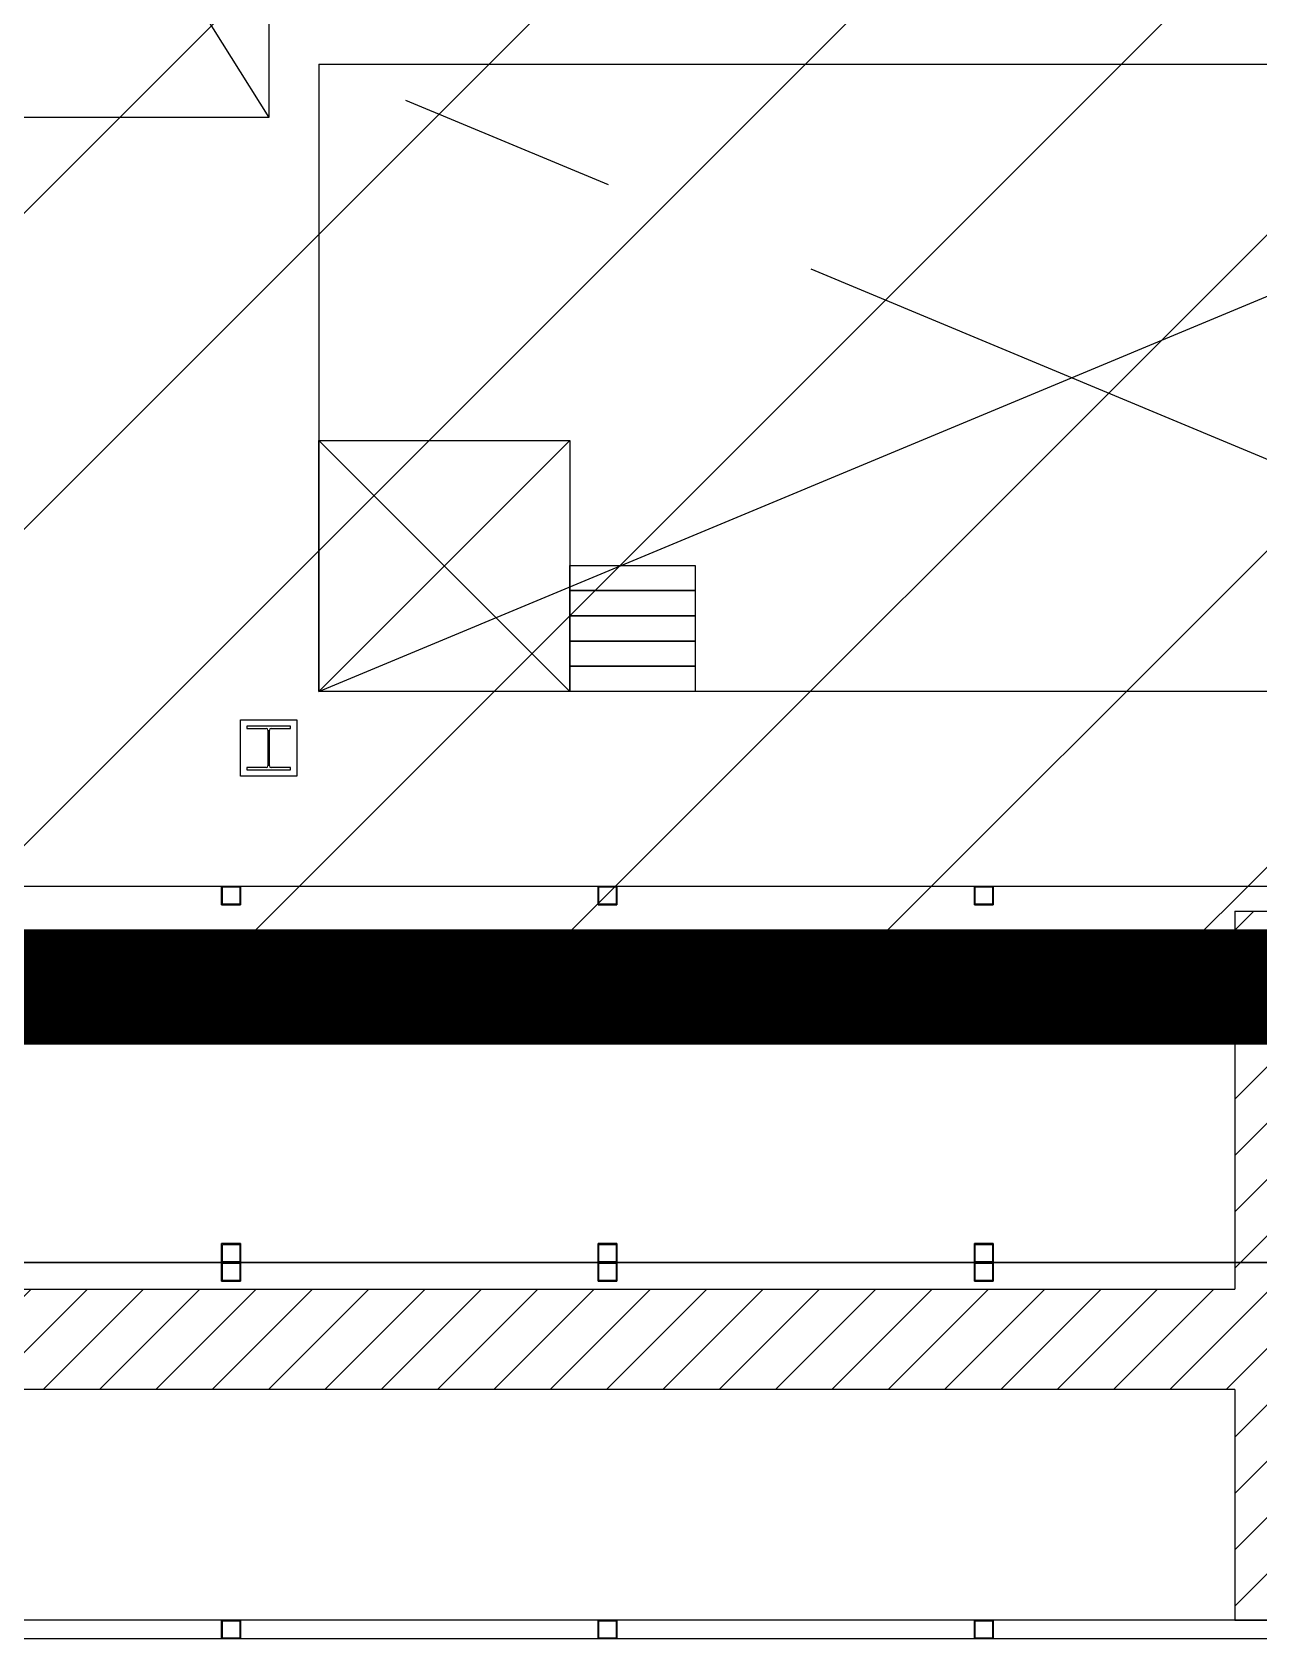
# Model space of a CAD drawing. Header units: millimetres. Extents: x 66027 to 360317, y -114806 to -64032.
# Drawn here: x 128508 to 129094, y -69564 to -68796 of the extents above; entities that cross this region are included whole.
import ezdxf

# ---------------------------------------------------------------- set-up
doc = ezdxf.new("R2010")
doc.units = ezdxf.units.MM
doc.header["$LTSCALE"] = 140
doc.linetypes.add('CENTER', pattern=[2, 1.25, -0.25, 0.25, -0.25])
doc.linetypes.add('PHANTOM2', pattern=[31.75, 15.875, -3.175, 3.175, -3.175, 3.175, -3.175])
for name, color, linetype in [('3', 3, 'Continuous'), ('C_CEN', 1, 'CENTER'), ('C_STEEL', 2, 'Continuous')]:
    doc.layers.add(name, color=color, linetype=linetype)

# ---------------------------------------------------------------- blocks, each defined once
blk = doc.blocks.new('KEY PLAN_NEW')
h = blk.add_hatch()
h.set_pattern_fill('ANSI31', color=253, scale=2)
h.set_pattern_definition([(45, (-1396.921, -1800.0236), (-4.490128, 4.490128), [])])
edge = h.paths.add_edge_path()
edge.add_line((-2006.86, -1075.94), (-2006.86, -1091.94))
edge.add_line((-2006.86, -1091.94), (-2067.86, -1091.94))
edge.add_line((-2067.86, -1091.94), (-2067.86, -1375.94))
edge.add_line((-2067.86, -1375.94), (-2006.86, -1375.94))
edge.add_line((-2006.86, -1375.94), (-2006.86, -1391.94))
edge.add_line((-2006.86, -1391.94), (-2007.86, -1391.94))
edge.add_line((-2007.86, -1391.94), (-2007.86, -1488.94))
edge.add_line((-2007.86, -1488.94), (-2008.31, -1488.94))
edge.add_arc((-2028.72, -1493.5), 20.91, 12.5777, 76.5787)
edge.add_line((-2023.86, -1473.16), (-2023.86, -1391.94))
edge.add_line((-2023.86, -1391.94), (-2247.86, -1391.94))
edge.add_line((-2247.86, -1391.94), (-2247.86, -1488.94))
edge.add_line((-2247.86, -1488.94), (-2263.86, -1488.94))
edge.add_line((-2263.86, -1488.94), (-2263.86, -1452.18))
edge.add_line((-2263.86, -1452.18), (-2549.86, -1452.18))
edge.add_line((-2549.86, -1452.18), (-2549.86, -1488.94))
edge.add_line((-2549.86, -1488.94), (-2565.86, -1488.94))
edge.add_line((-2565.86, -1488.94), (-2565.86, -1427.94))
edge.add_line((-2565.86, -1427.94), (-2720.86, -1427.94))
edge.add_line((-2720.86, -1427.94), (-2720.86, -1411.94))
edge.add_line((-2720.86, -1411.94), (-2623.86, -1411.94))
edge.add_line((-2623.86, -1411.94), (-2623.86, -1075.94))
edge.add_line((-2623.86, -1075.94), (-2563.86, -1075.94))
edge.add_line((-2563.86, -1075.94), (-2563.86, -1071.94))
edge.add_line((-2563.86, -1071.94), (-2547.86, -1071.94))
edge.add_line((-2547.86, -1071.94), (-2547.86, -1091.94))
edge.add_line((-2547.86, -1091.94), (-2607.86, -1091.94))
edge.add_line((-2607.86, -1091.94), (-2607.86, -1411.94))
edge.add_line((-2607.86, -1411.94), (-2549.86, -1411.94))
edge.add_line((-2549.86, -1411.94), (-2549.86, -1436.18))
edge.add_line((-2549.86, -1436.18), (-2263.86, -1436.18))
edge.add_line((-2263.86, -1436.18), (-2263.86, -1375.94))
edge.add_line((-2263.86, -1375.94), (-2083.86, -1375.94))
edge.add_line((-2083.86, -1375.94), (-2083.86, -1075.94))
edge.add_line((-2083.86, -1075.94), (-2006.86, -1075.94))
at = {"color": 253}
for p, q in [((-2417.86, -1089.44, 46), (-2417.86, -1249.44, 46)), ((-2409.86, -1240.94, 46), (-2409.86, -1340.94, 46)), ((-2417.86, -1249.44, 46), (-2517.86, -1249.44, 46)), ((-2414.36, -1346.44, 46), (-2421.36, -1346.44, 46)), ((-2421.36, -1346.44, 46), (-2421.36, -1346.82, 46)), ((-2421.36, -1346.82, 46), (-2418.24, -1346.82, 46)), ((-2417.98, -1347.08, 46), (-2417.98, -1352.8, 46)), ((-2417.74, -1352.8, 46), (-2417.74, -1347.08, 46)), ((-2417.48, -1346.82, 46), (-2414.36, -1346.82, 46)), ((-2414.36, -1346.82, 46), (-2414.36, -1346.44, 46)), ((-2418.24, -1353.06, 46), (-2421.36, -1353.06, 46)), ((-2421.36, -1353.06, 46), (-2421.36, -1353.44, 46)), ((-2421.36, -1353.44, 46), (-2414.36, -1353.44, 46)), ((-2414.36, -1353.06, 46), (-2417.48, -1353.06, 46)), ((-2414.36, -1353.44, 46), (-2414.36, -1353.06, 46)), ((-2540.3, -1371.94, 46), (-2247.42, -1371.94, 46)), ((-2425.36, -1374.94, 46), (-2425.36, -1371.94, 46)), ((-2425.24, -1374.82, 46), (-2425.24, -1372.06, 46)), ((-2425.24, -1372.06, 46), (-2422.48, -1372.06, 46)), ((-2422.48, -1372.06, 46), (-2422.48, -1374.82, 46)), ((-2422.36, -1371.94, 46), (-2422.36, -1374.94, 46)), ((-2365.36, -1374.94, 46), (-2365.36, -1371.94, 46)), ((-2365.24, -1374.82, 46), (-2365.24, -1372.06, 46)), ((-2365.24, -1372.06, 46), (-2362.48, -1372.06, 46)), ((-2362.48, -1372.06, 46), (-2362.48, -1374.82, 46)), ((-2362.36, -1371.94, 46), (-2362.36, -1374.94, 46)), ((-2305.36, -1374.94, 46), (-2305.36, -1371.94, 46)), ((-2305.24, -1374.82, 46), (-2305.24, -1372.06, 46)), ((-2305.24, -1372.06, 46), (-2302.48, -1372.06, 46)), ((-2302.48, -1372.06, 46), (-2302.48, -1374.82, 46)), ((-2302.36, -1371.94, 46), (-2302.36, -1374.94, 46)), ((-2425.36, -1374.94, 46), (-2422.36, -1374.94, 46)), ((-2422.48, -1374.82, 46), (-2425.24, -1374.82, 46)), ((-2422.48, -1374.82, 46), (-2425.24, -1374.82, 46)), ((-2365.36, -1374.94, 46), (-2362.36, -1374.94, 46)), ((-2362.48, -1374.82, 46), (-2365.24, -1374.82, 46)), ((-2362.48, -1374.82, 46), (-2365.24, -1374.82, 46)), ((-2305.36, -1374.94, 46), (-2302.36, -1374.94, 46)), ((-2302.48, -1374.82, 46), (-2305.24, -1374.82, 46)), ((-2302.48, -1374.82, 46), (-2305.24, -1374.82, 46)), ((-2263.86, -1375.94, 46), (-2083.86, -1375.94, 46)), ((-2263.86, -1375.94, 46), (-2263.86, -1436.18, 46)), ((-2422.36, -1428.94, 46), (-2425.36, -1428.94, 46)), ((-2425.36, -1431.94, 46), (-2425.36, -1428.94, 46)), ((-2425.24, -1431.82, 46), (-2425.24, -1429.06, 46)), ((-2425.24, -1429.06, 46), (-2422.48, -1429.06, 46)), ((-2422.48, -1429.06, 46), (-2422.48, -1431.82, 46)), ((-2422.36, -1428.94, 46), (-2422.36, -1431.94, 46)), ((-2362.36, -1428.94, 46), (-2365.36, -1428.94, 46)), ((-2365.36, -1431.94, 46), (-2365.36, -1428.94, 46)), ((-2365.24, -1431.82, 46), (-2365.24, -1429.06, 46)), ((-2365.24, -1429.06, 46), (-2362.48, -1429.06, 46)), ((-2362.48, -1429.06, 46), (-2362.48, -1431.82, 46)), ((-2362.36, -1428.94, 46), (-2362.36, -1431.94, 46)), ((-2302.36, -1428.94, 46), (-2305.36, -1428.94, 46)), ((-2305.36, -1431.94, 46), (-2305.36, -1428.94, 46)), ((-2305.24, -1431.82, 46), (-2305.24, -1429.06, 46)), ((-2305.24, -1429.06, 46), (-2302.48, -1429.06, 46)), ((-2302.48, -1429.06, 46), (-2302.48, -1431.82, 46)), ((-2302.36, -1428.94, 46), (-2302.36, -1431.94, 46)), ((-2247.42, -1431.94, 46), (-2540.3, -1431.94, 46)), ((-2540.3, -1431.94, 46), (-2247.42, -1431.94, 46)), ((-2425.36, -1434.94, 46), (-2425.36, -1431.94, 46)), ((-2422.48, -1431.82, 46), (-2425.24, -1431.82, 46)), ((-2422.48, -1431.82, 46), (-2425.24, -1431.82, 46)), ((-2425.24, -1434.82, 46), (-2425.24, -1432.06, 46)), ((-2425.24, -1432.06, 46), (-2422.48, -1432.06, 46)), ((-2422.48, -1432.06, 46), (-2422.48, -1434.82, 46)), ((-2422.36, -1431.94, 46), (-2422.36, -1434.94, 46)), ((-2365.36, -1434.94, 46), (-2365.36, -1431.94, 46)), ((-2362.48, -1431.82, 46), (-2365.24, -1431.82, 46)), ((-2362.48, -1431.82, 46), (-2365.24, -1431.82, 46)), ((-2365.24, -1434.82, 46), (-2365.24, -1432.06, 46)), ((-2365.24, -1432.06, 46), (-2362.48, -1432.06, 46)), ((-2362.48, -1432.06, 46), (-2362.48, -1434.82, 46)), ((-2362.36, -1431.94, 46), (-2362.36, -1434.94, 46)), ((-2302.36, -1431.94, 46), (-2305.36, -1431.94, 46)), ((-2305.36, -1434.94, 46), (-2305.36, -1431.94, 46)), ((-2302.48, -1431.82, 46), (-2305.24, -1431.82, 46)), ((-2302.48, -1431.82, 46), (-2305.24, -1431.82, 46)), ((-2305.24, -1434.82, 46), (-2305.24, -1432.06, 46)), ((-2305.24, -1432.06, 46), (-2302.48, -1432.06, 46)), ((-2302.48, -1432.06, 46), (-2302.48, -1434.82, 46)), ((-2302.36, -1431.94, 46), (-2302.36, -1434.94, 46)), ((-2549.86, -1436.18, 46), (-2263.86, -1436.18, 46)), ((-2425.36, -1434.94, 46), (-2422.36, -1434.94, 46)), ((-2422.48, -1434.82, 46), (-2425.24, -1434.82, 46)), ((-2422.48, -1434.82, 46), (-2425.24, -1434.82, 46)), ((-2365.36, -1434.94, 46), (-2362.36, -1434.94, 46)), ((-2362.48, -1434.82, 46), (-2365.24, -1434.82, 46)), ((-2362.48, -1434.82, 46), (-2365.24, -1434.82, 46)), ((-2305.36, -1434.94, 46), (-2302.36, -1434.94, 46)), ((-2302.48, -1434.82, 46), (-2305.24, -1434.82, 46)), ((-2302.48, -1434.82, 46), (-2305.24, -1434.82, 46)), ((-2263.86, -1452.18, 46), (-2549.86, -1452.18, 46)), ((-2263.86, -1452.18, 46), (-2263.86, -1488.94, 46)), ((-2425.36, -1488.94, 46), (-2482.36, -1488.94, 46)), ((-2422.36, -1488.94, 46), (-2425.36, -1488.94, 46)), ((-2425.36, -1491.94, 46), (-2425.36, -1488.94, 46)), ((-2425.24, -1491.82, 46), (-2425.24, -1489.06, 46)), ((-2425.24, -1489.06, 46), (-2422.48, -1489.06, 46)), ((-2422.48, -1489.06, 46), (-2422.48, -1491.82, 46)), ((-2422.36, -1488.94, 46), (-2422.36, -1491.94, 46)), ((-2365.36, -1488.94, 46), (-2422.36, -1488.94, 46)), ((-2362.36, -1488.94, 46), (-2365.36, -1488.94, 46)), ((-2365.36, -1491.94, 46), (-2365.36, -1488.94, 46)), ((-2365.24, -1491.82, 46), (-2365.24, -1489.06, 46)), ((-2365.24, -1489.06, 46), (-2362.48, -1489.06, 46)), ((-2362.48, -1489.06, 46), (-2362.48, -1491.82, 46)), ((-2362.36, -1488.94, 46), (-2362.36, -1491.94, 46)), ((-2305.36, -1488.94, 46), (-2362.36, -1488.94, 46)), ((-2302.36, -1488.94, 46), (-2305.36, -1488.94, 46)), ((-2305.36, -1491.94, 46), (-2305.36, -1488.94, 46)), ((-2305.24, -1491.82, 46), (-2305.24, -1489.06, 46)), ((-2305.24, -1489.06, 46), (-2302.48, -1489.06, 46)), ((-2302.48, -1489.06, 46), (-2302.48, -1491.82, 46)), ((-2302.36, -1488.94, 46), (-2302.36, -1491.94, 46)), ((-2247.42, -1488.94, 46), (-2302.36, -1488.94, 46)), ((-2263.86, -1488.94, 46), (-2247.86, -1488.94, 46)), ((-2247.42, -1491.94, 46), (-2540.3, -1491.94, 46)), ((-2422.48, -1491.82, 46), (-2425.24, -1491.82, 46)), ((-2422.48, -1491.82, 46), (-2425.24, -1491.82, 46)), ((-2362.48, -1491.82, 46), (-2365.24, -1491.82, 46)), ((-2362.48, -1491.82, 46), (-2365.24, -1491.82, 46)), ((-2302.36, -1491.94, 46), (-2305.36, -1491.94, 46)), ((-2302.48, -1491.82, 46), (-2305.24, -1491.82, 46)), ((-2302.48, -1491.82, 46), (-2305.24, -1491.82, 46))]:
    blk.add_line(p, q, dxfattribs=at)
at = {"color": 253, "elevation": 46}
blk.add_lwpolyline([(-2409.86, -1240.94), (-2169.86, -1240.94), (-2169.86, -1340.94), (-2409.86, -1340.94)], dxfattribs=at)
for points in [[(-2409.86, -1300.94), (-2369.86, -1300.94), (-2369.86, -1340.94), (-2409.86, -1340.94)], [(-2369.86, -1324.86), (-2369.86, -1320.85), (-2349.88, -1320.85), (-2349.88, -1324.86)], [(-2369.86, -1328.88), (-2369.86, -1324.86), (-2349.88, -1324.86), (-2349.88, -1328.88)], [(-2369.86, -1332.89), (-2369.86, -1328.88), (-2349.88, -1328.88), (-2349.88, -1332.89)], [(-2369.86, -1336.91), (-2369.86, -1332.89), (-2349.88, -1332.89), (-2349.88, -1336.91)], [(-2369.86, -1340.92), (-2369.86, -1336.91), (-2349.88, -1336.91), (-2349.88, -1340.92)]]:
    blk.add_lwpolyline(points, close=True, dxfattribs=at)
at = {"color": 253}
for centre, start, end in [((-2418.24, -1347.08, 46), 0, 90), ((-2417.48, -1347.08, 46), 90, 180), ((-2418.24, -1352.8, 46), 270, 0), ((-2417.48, -1352.8, 46), 180, 270)]:
    blk.add_arc(centre, 0.26, start, end, dxfattribs=at)
at = {"layer": 'C_CEN', "color": 253, "linetype": 'PHANTOM2', "ltscale": 0.1}
for p, q in [((-2517.86, -1089.44, 46), (-2417.86, -1249.44, 46)), ((-2369.86, -1300.94, 46), (-2409.88, -1340.94, 46)), ((-2369.86, -1340.92, 46), (-2409.86, -1300.92, 46))]:
    blk.add_line(p, q, dxfattribs=at)
at = {"layer": 'C_CEN', "color": 253}
for p, q in [((-2409.86, -1340.94, 46), (-2169.86, -1240.94, 46)), ((-2169.86, -1340.94, 46), (-2409.86, -1240.94, 46))]:
    blk.add_line(p, q, dxfattribs=at)
at = {"layer": 'C_STEEL', "color": 253, "elevation": 46}
blk.add_lwpolyline([(-2422.36, -1345.44), (-2413.36, -1345.44), (-2413.36, -1354.44), (-2422.36, -1354.44)], close=True, dxfattribs=at)

msp = doc.modelspace()

# ---------------------------------------------------------------- hatches: boundary and pattern name
at = {"layer": '3'}
h = msp.add_hatch(dxfattribs=at)
h.set_pattern_fill('ANSI31', color=256, scale=855.36)
h.set_pattern_definition([(45, (-4781843.73, 725383.7), (-75.603857, 75.603857), [])])
h.paths.add_polyline_path([(129550.5, -68272.51), (128178.84, -68272.51), (128178.84, -69252.27), (129550.5, -69252.27)])

# ---------------------------------------------------------------- linework, layer by layer
at = {"layer": '3', "const_width": 55, "elevation": 151.8}
msp.add_lwpolyline([(129550.5, -69252.27), (128178.84, -69252.27), (128178.84, -68272.51), (129550.5, -68272.51)], close=True, dxfattribs=at)

# ---------------------------------------------------------------- block references
at = {"xscale": 3, "yscale": 3, "zscale": 3}
msp.add_blockref('KEY PLAN_NEW', (135874.42, -65088.16), dxfattribs=at)

doc.saveas('drawing.dxf')
